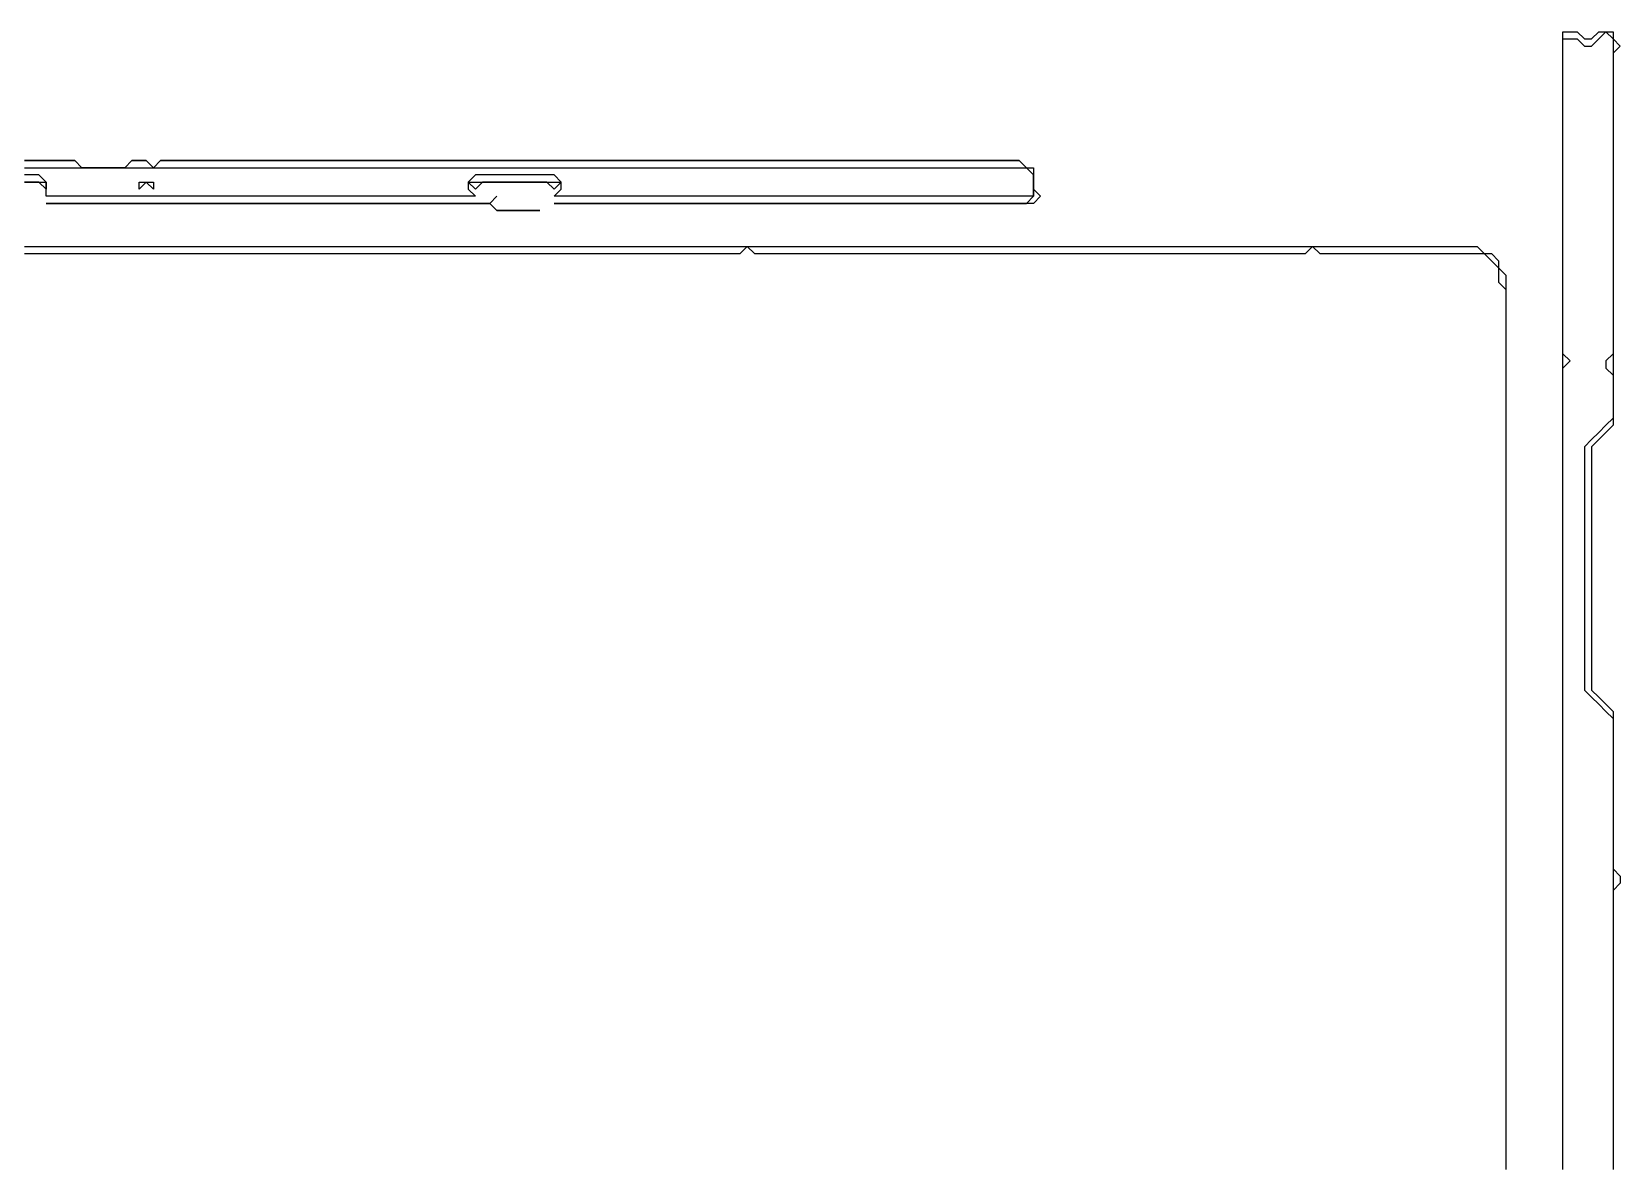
# Model space of a CAD drawing. Header units: metres. Extents: x 110 to 915, y 38 to 623.
# Drawn here: x 693 to 915, y 196 to 354 of the extents above; entities that cross this region are included whole.
import ezdxf

# ---------------------------------------------------------------- set-up
doc = ezdxf.new("R2010")
doc.units = ezdxf.units.M

msp = doc.modelspace()

# ---------------------------------------------------------------- linework, layer by layer
for points in [[(907, 195, 0), (907, 196, 0), (907, 197, 0), (907, 198, 0), (907, 199, 0), (907, 200, 0), (907, 201, 0), (907, 202, 0), (907, 203, 0), (907, 204, 0), (907, 205, 0), (907, 206, 0), (907, 207, 0), (907, 208, 0), (907, 209, 0), (907, 210, 0), (907, 211, 0), (907, 212, 0), (907, 213, 0), (907, 214, 0), (907, 215, 0), (907, 216, 0), (907, 217, 0), (907, 218, 0), (907, 219, 0), (907, 220, 0), (907, 221, 0), (907, 222, 0), (907, 223, 0), (907, 224, 0), (907, 225, 0), (907, 226, 0), (907, 227, 0), (907, 228, 0), (907, 229, 0), (907, 230, 0), (907, 231, 0), (907, 232, 0), (907, 233, 0), (907, 234, 0), (907, 235, 0), (907, 236, 0), (907, 237, 0), (907, 238, 0), (907, 239, 0), (907, 240, 0), (907, 241, 0), (907, 242, 0), (907, 243, 0), (907, 244, 0), (907, 245, 0), (907, 246, 0), (907, 247, 0), (907, 248, 0), (907, 249, 0), (907, 250, 0), (907, 251, 0), (907, 252, 0), (907, 253, 0), (907, 254, 0), (907, 255, 0), (907, 256, 0), (907, 257, 0), (907, 258, 0), (907, 259, 0), (907, 260, 0), (907, 261, 0), (907, 262, 0), (907, 263, 0), (907, 264, 0), (907, 265, 0), (907, 266, 0), (907, 267, 0), (907, 268, 0), (907, 269, 0), (907, 270, 0), (907, 271, 0), (907, 272, 0), (907, 273, 0), (907, 274, 0), (907, 275, 0), (907, 276, 0), (907, 277, 0), (907, 278, 0), (907, 279, 0), (907, 280, 0), (907, 281, 0), (907, 282, 0), (907, 283, 0), (907, 284, 0), (907, 285, 0), (907, 286, 0), (907, 287, 0), (907, 288, 0), (907, 289, 0), (907, 290, 0), (907, 291, 0), (907, 292, 0), (907, 293, 0), (907, 294, 0), (907, 295, 0), (907, 296, 0), (907, 297, 0), (907, 298, 0), (907, 299, 0), (907, 300, 0), (907, 301, 0), (907, 302, 0), (907, 303, 0), (907, 304, 0), (907, 305, 0), (907, 306, 0), (907, 307, 0), (908, 308, 0), (907, 309, 0), (907, 310, 0), (907, 311, 0), (907, 312, 0), (907, 313, 0), (907, 314, 0), (907, 315, 0), (907, 316, 0), (907, 317, 0), (907, 318, 0), (907, 319, 0), (907, 320, 0), (907, 321, 0), (907, 322, 0), (907, 323, 0), (907, 324, 0), (907, 325, 0), (907, 326, 0), (907, 327, 0), (907, 328, 0), (907, 329, 0), (907, 330, 0), (907, 331, 0), (907, 332, 0), (907, 333, 0), (907, 334, 0), (907, 335, 0), (907, 336, 0), (907, 337, 0), (907, 338, 0), (907, 339, 0), (907, 340, 0), (907, 341, 0), (907, 342, 0), (907, 343, 0), (907, 344, 0), (907, 345, 0), (907, 346, 0), (907, 347, 0), (907, 348, 0), (907, 349, 0), (907, 350, 0), (907, 351, 0), (907, 352, 0), (907, 353, 0), (908, 353, 0), (909, 353, 0), (910, 352, 0), (911, 352, 0), (912, 353, 0), (913, 354, 0), (914, 353, 0), (914, 352, 0), (914, 351, 0), (914, 350, 0), (914, 349, 0), (914, 348, 0), (914, 347, 0), (914, 346, 0), (914, 345, 0), (914, 344, 0), (914, 343, 0), (914, 342, 0), (914, 341, 0), (914, 340, 0), (914, 339, 0), (914, 338, 0), (914, 337, 0), (914, 336, 0), (914, 335, 0), (914, 334, 0), (914, 333, 0), (914, 332, 0), (914, 331, 0), (914, 330, 0), (914, 329, 0), (914, 328, 0), (914, 327, 0), (914, 326, 0), (914, 325, 0), (914, 324, 0), (914, 323, 0), (914, 322, 0), (914, 321, 0), (914, 320, 0), (914, 319, 0), (914, 318, 0), (914, 317, 0), (914, 316, 0), (914, 315, 0), (914, 314, 0), (914, 313, 0), (914, 312, 0), (914, 311, 0), (914, 310, 0), (914, 309, 0), (913, 308, 0), (913, 307, 0), (914, 306, 0), (914, 305, 0), (914, 304, 0), (914, 303, 0), (914, 302, 0), (914, 301, 0), (914, 300, 0), (913, 299, 0), (912, 298, 0), (911, 297, 0), (910, 296, 0), (910, 295, 0), (910, 294, 0), (910, 293, 0), (910, 292, 0), (910, 291, 0), (910, 290, 0), (910, 289, 0), (910, 288, 0), (910, 287, 0), (910, 286, 0), (910, 285, 0), (910, 284, 0), (910, 283, 0), (910, 282, 0), (910, 281, 0), (910, 280, 0), (910, 279, 0), (910, 278, 0), (910, 277, 0), (910, 276, 0), (910, 275, 0), (910, 274, 0), (910, 273, 0), (910, 272, 0), (910, 271, 0), (910, 270, 0), (910, 269, 0), (910, 268, 0), (910, 267, 0), (910, 266, 0), (910, 265, 0), (910, 264, 0), (910, 263, 0), (910, 262, 0), (911, 261, 0), (912, 260, 0), (913, 259, 0), (914, 258, 0), (914, 257, 0), (914, 256, 0), (914, 255, 0), (914, 254, 0), (914, 253, 0), (914, 252, 0), (914, 251, 0), (914, 250, 0), (914, 249, 0), (914, 248, 0), (914, 247, 0), (914, 246, 0), (914, 245, 0), (914, 244, 0), (914, 243, 0), (914, 242, 0), (914, 241, 0), (914, 240, 0), (914, 239, 0), (914, 238, 0), (914, 237, 0), (914, 236, 0), (914, 235, 0), (914, 234, 0), (914, 233, 0), (914, 232, 0), (914, 231, 0), (914, 230, 0), (914, 229, 0), (914, 228, 0), (914, 227, 0), (914, 226, 0), (914, 225, 0), (914, 224, 0), (914, 223, 0), (914, 222, 0), (914, 221, 0), (914, 220, 0), (914, 219, 0), (914, 218, 0), (914, 217, 0), (914, 216, 0), (914, 215, 0), (914, 214, 0), (914, 213, 0), (914, 212, 0), (914, 211, 0), (914, 210, 0), (914, 209, 0), (914, 208, 0), (914, 207, 0), (914, 206, 0), (914, 205, 0), (914, 204, 0), (914, 203, 0), (914, 202, 0), (914, 201, 0), (914, 200, 0), (914, 199, 0), (914, 198, 0), (914, 197, 0), (914, 196, 0), (914, 195, 0)], [(692, 335, 0), (693, 335, 0), (694, 335, 0), (695, 335, 0), (696, 335, 0), (697, 335, 0), (698, 335, 0), (699, 335, 0), (700, 335, 0), (701, 335, 0), (702, 335, 0), (703, 335, 0), (704, 335, 0), (705, 335, 0), (706, 335, 0), (707, 335, 0), (708, 335, 0), (709, 335, 0), (710, 335, 0), (711, 335, 0), (712, 335, 0), (713, 335, 0), (714, 335, 0), (715, 335, 0), (716, 335, 0), (717, 335, 0), (718, 335, 0), (719, 335, 0), (720, 335, 0), (721, 335, 0), (722, 335, 0), (723, 335, 0), (724, 335, 0), (725, 335, 0), (726, 335, 0), (727, 335, 0), (728, 335, 0), (729, 335, 0), (730, 335, 0), (731, 335, 0), (732, 335, 0), (733, 335, 0), (734, 335, 0), (735, 335, 0), (736, 335, 0), (737, 335, 0), (738, 335, 0), (739, 335, 0), (740, 335, 0), (741, 335, 0), (742, 335, 0), (743, 335, 0), (744, 335, 0), (745, 335, 0), (746, 335, 0), (747, 335, 0), (748, 335, 0), (749, 335, 0), (750, 335, 0), (751, 335, 0), (752, 335, 0), (753, 335, 0), (754, 335, 0), (755, 335, 0), (756, 335, 0), (757, 335, 0), (758, 335, 0), (759, 335, 0), (760, 335, 0), (761, 335, 0), (762, 335, 0), (763, 335, 0), (764, 335, 0), (765, 335, 0), (766, 335, 0), (767, 335, 0), (768, 335, 0), (769, 335, 0), (770, 335, 0), (771, 335, 0), (772, 335, 0), (773, 335, 0), (774, 335, 0), (775, 335, 0), (776, 335, 0), (777, 335, 0), (778, 335, 0), (779, 335, 0), (780, 335, 0), (781, 335, 0), (782, 335, 0), (783, 335, 0), (784, 335, 0), (785, 335, 0), (786, 335, 0), (787, 335, 0), (788, 335, 0), (789, 335, 0), (790, 335, 0), (791, 335, 0), (792, 335, 0), (793, 335, 0), (794, 335, 0), (795, 335, 0), (796, 335, 0), (797, 335, 0), (798, 335, 0), (799, 335, 0), (800, 335, 0), (801, 335, 0), (802, 335, 0), (803, 335, 0), (804, 335, 0), (805, 335, 0), (806, 335, 0), (807, 335, 0), (808, 335, 0), (809, 335, 0), (810, 335, 0), (811, 335, 0), (812, 335, 0), (813, 335, 0), (814, 335, 0), (815, 335, 0), (816, 335, 0), (817, 335, 0), (818, 335, 0), (819, 335, 0), (820, 335, 0), (821, 335, 0), (822, 335, 0), (823, 335, 0), (824, 335, 0), (825, 335, 0), (826, 335, 0), (827, 335, 0), (828, 335, 0), (829, 335, 0), (830, 335, 0), (831, 335, 0), (832, 335, 0), (833, 334, 0), (833, 333, 0), (833, 332, 0), (833, 331, 0), (832, 331, 0), (831, 331, 0), (830, 331, 0), (829, 331, 0), (828, 331, 0), (827, 331, 0), (826, 331, 0), (825, 331, 0), (824, 331, 0), (823, 331, 0), (822, 331, 0), (821, 331, 0), (820, 331, 0), (819, 331, 0), (818, 331, 0), (817, 331, 0), (816, 331, 0), (815, 331, 0), (814, 331, 0), (813, 331, 0), (812, 331, 0), (811, 331, 0), (810, 331, 0), (809, 331, 0), (808, 331, 0), (807, 331, 0), (806, 331, 0), (805, 331, 0), (804, 331, 0), (803, 331, 0), (802, 331, 0), (801, 331, 0), (800, 331, 0), (799, 331, 0), (798, 331, 0), (797, 331, 0), (796, 331, 0), (795, 331, 0), (794, 331, 0), (793, 331, 0), (792, 331, 0), (791, 331, 0), (790, 331, 0), (789, 331, 0), (788, 331, 0), (787, 331, 0), (786, 331, 0), (785, 331, 0), (784, 331, 0), (783, 331, 0), (782, 331, 0), (781, 331, 0), (780, 331, 0), (779, 331, 0), (778, 331, 0), (777, 331, 0), (776, 331, 0), (775, 331, 0), (774, 331, 0), (773, 331, 0), (772, 331, 0), (771, 331, 0), (770, 331, 0), (769, 331, 0), (768, 331, 0), (767, 331, 0), (766, 331, 0), (767, 332, 0), (767, 333, 0), (766, 334, 0), (765, 334, 0), (764, 334, 0), (763, 334, 0), (762, 334, 0), (761, 334, 0), (760, 334, 0), (759, 334, 0), (758, 334, 0), (757, 334, 0), (756, 334, 0), (755, 334, 0), (754, 333, 0), (754, 332, 0), (755, 331, 0), (754, 331, 0), (753, 331, 0), (752, 331, 0), (751, 331, 0), (750, 331, 0), (749, 331, 0), (748, 331, 0), (747, 331, 0), (746, 331, 0), (745, 331, 0), (744, 331, 0), (743, 331, 0), (742, 331, 0), (741, 331, 0), (740, 331, 0), (739, 331, 0), (738, 331, 0), (737, 331, 0), (736, 331, 0), (735, 331, 0), (734, 331, 0), (733, 331, 0), (732, 331, 0), (731, 331, 0), (730, 331, 0), (729, 331, 0), (728, 331, 0), (727, 331, 0), (726, 331, 0), (725, 331, 0), (724, 331, 0), (723, 331, 0), (722, 331, 0), (721, 331, 0), (720, 331, 0), (719, 331, 0), (718, 331, 0), (717, 331, 0), (716, 331, 0), (715, 331, 0), (714, 331, 0), (713, 331, 0), (712, 331, 0), (711, 331, 0), (710, 331, 0), (709, 331, 0), (708, 331, 0), (707, 331, 0), (706, 331, 0), (705, 331, 0), (704, 331, 0), (703, 331, 0), (702, 331, 0), (701, 331, 0), (700, 331, 0), (699, 331, 0), (698, 331, 0), (697, 331, 0), (696, 331, 0), (695, 331, 0), (695, 332, 0), (695, 333, 0), (694, 334, 0), (693, 334, 0), (692, 334, 0)], [(692, 323, 0), (693, 323, 0), (694, 323, 0), (695, 323, 0), (696, 323, 0), (697, 323, 0), (698, 323, 0), (699, 323, 0), (700, 323, 0), (701, 323, 0), (702, 323, 0), (703, 323, 0), (704, 323, 0), (705, 323, 0), (706, 323, 0), (707, 323, 0), (708, 323, 0), (709, 323, 0), (710, 323, 0), (711, 323, 0), (712, 323, 0), (713, 323, 0), (714, 323, 0), (715, 323, 0), (716, 323, 0), (717, 323, 0), (718, 323, 0), (719, 323, 0), (720, 323, 0), (721, 323, 0), (722, 323, 0), (723, 323, 0), (724, 323, 0), (725, 323, 0), (726, 323, 0), (727, 323, 0), (728, 323, 0), (729, 323, 0), (730, 323, 0), (731, 323, 0), (732, 323, 0), (733, 323, 0), (734, 323, 0), (735, 323, 0), (736, 323, 0), (737, 323, 0), (738, 323, 0), (739, 323, 0), (740, 323, 0), (741, 323, 0), (742, 323, 0), (743, 323, 0), (744, 323, 0), (745, 323, 0), (746, 323, 0), (747, 323, 0), (748, 323, 0), (749, 323, 0), (750, 323, 0), (751, 323, 0), (752, 323, 0), (753, 323, 0), (754, 323, 0), (755, 323, 0), (756, 323, 0), (757, 323, 0), (758, 323, 0), (759, 323, 0), (760, 323, 0), (761, 323, 0), (762, 323, 0), (763, 323, 0), (764, 323, 0), (765, 323, 0), (766, 323, 0), (767, 323, 0), (768, 323, 0), (769, 323, 0), (770, 323, 0), (771, 323, 0), (772, 323, 0), (773, 323, 0), (774, 323, 0), (775, 323, 0), (776, 323, 0), (777, 323, 0), (778, 323, 0), (779, 323, 0), (780, 323, 0), (781, 323, 0), (782, 323, 0), (783, 323, 0), (784, 323, 0), (785, 323, 0), (786, 323, 0), (787, 323, 0), (788, 323, 0), (789, 323, 0), (790, 323, 0), (791, 323, 0), (792, 323, 0), (793, 324, 0), (794, 323, 0), (795, 323, 0), (796, 323, 0), (797, 323, 0), (798, 323, 0), (799, 323, 0), (800, 323, 0), (801, 323, 0), (802, 323, 0), (803, 323, 0), (804, 323, 0), (805, 323, 0), (806, 323, 0), (807, 323, 0), (808, 323, 0), (809, 323, 0), (810, 323, 0), (811, 323, 0), (812, 323, 0), (813, 323, 0), (814, 323, 0), (815, 323, 0), (816, 323, 0), (817, 323, 0), (818, 323, 0), (819, 323, 0), (820, 323, 0), (821, 323, 0), (822, 323, 0), (823, 323, 0), (824, 323, 0), (825, 323, 0), (826, 323, 0), (827, 323, 0), (828, 323, 0), (829, 323, 0), (830, 323, 0), (831, 323, 0), (832, 323, 0), (833, 323, 0), (834, 323, 0), (835, 323, 0), (836, 323, 0), (837, 323, 0), (838, 323, 0), (839, 323, 0), (840, 323, 0), (841, 323, 0), (842, 323, 0), (843, 323, 0), (844, 323, 0), (845, 323, 0), (846, 323, 0), (847, 323, 0), (848, 323, 0), (849, 323, 0), (850, 323, 0), (851, 323, 0), (852, 323, 0), (853, 323, 0), (854, 323, 0), (855, 323, 0), (856, 323, 0), (857, 323, 0), (858, 323, 0), (859, 323, 0), (860, 323, 0), (861, 323, 0), (862, 323, 0), (863, 323, 0), (864, 323, 0), (865, 323, 0), (866, 323, 0), (867, 323, 0), (868, 323, 0), (869, 323, 0), (870, 323, 0), (871, 323, 0), (872, 324, 0), (873, 323, 0), (874, 323, 0), (875, 323, 0), (876, 323, 0), (877, 323, 0), (878, 323, 0), (879, 323, 0), (880, 323, 0), (881, 323, 0), (882, 323, 0), (883, 323, 0), (884, 323, 0), (885, 323, 0), (886, 323, 0), (887, 323, 0), (888, 323, 0), (889, 323, 0), (890, 323, 0), (891, 323, 0), (892, 323, 0), (893, 323, 0), (894, 323, 0), (895, 323, 0), (896, 323, 0), (897, 322, 0), (898, 321, 0), (898, 320, 0), (898, 319, 0), (899, 318, 0), (899, 317, 0), (899, 316, 0), (899, 315, 0), (899, 314, 0), (899, 313, 0), (899, 312, 0), (899, 311, 0), (899, 310, 0), (899, 309, 0), (899, 308, 0), (899, 307, 0), (899, 306, 0), (899, 305, 0), (899, 304, 0), (899, 303, 0), (899, 302, 0), (899, 301, 0), (899, 300, 0), (899, 299, 0), (899, 298, 0), (899, 297, 0), (899, 296, 0), (899, 295, 0), (899, 294, 0), (899, 293, 0), (899, 292, 0), (899, 291, 0), (899, 290, 0), (899, 289, 0), (899, 288, 0), (899, 287, 0), (899, 286, 0), (899, 285, 0), (899, 284, 0), (899, 283, 0), (899, 282, 0), (899, 281, 0), (899, 280, 0), (899, 279, 0), (899, 278, 0), (899, 277, 0), (899, 276, 0), (899, 275, 0), (899, 274, 0), (899, 273, 0), (899, 272, 0), (899, 271, 0), (899, 270, 0), (899, 269, 0), (899, 268, 0), (899, 267, 0), (899, 266, 0), (899, 265, 0), (899, 264, 0), (899, 263, 0), (899, 262, 0), (899, 261, 0), (899, 260, 0), (899, 259, 0), (899, 258, 0), (899, 257, 0), (899, 256, 0), (899, 255, 0), (899, 254, 0), (899, 253, 0), (899, 252, 0), (899, 251, 0), (899, 250, 0), (899, 249, 0), (899, 248, 0), (899, 247, 0), (899, 246, 0), (899, 245, 0), (899, 244, 0), (899, 243, 0), (899, 242, 0), (899, 241, 0), (899, 240, 0), (899, 239, 0), (899, 238, 0), (899, 237, 0), (899, 236, 0), (899, 235, 0), (899, 234, 0), (899, 233, 0), (899, 232, 0), (899, 231, 0), (899, 230, 0), (899, 229, 0), (899, 228, 0), (899, 227, 0), (899, 226, 0), (899, 225, 0), (899, 224, 0), (899, 223, 0), (899, 222, 0), (899, 221, 0), (899, 220, 0), (899, 219, 0), (899, 218, 0), (899, 217, 0), (899, 216, 0), (899, 215, 0), (899, 214, 0), (899, 213, 0), (899, 212, 0), (899, 211, 0), (899, 210, 0), (899, 209, 0), (899, 208, 0), (899, 207, 0), (899, 206, 0), (899, 205, 0), (899, 204, 0), (899, 203, 0), (899, 202, 0), (899, 201, 0), (899, 200, 0), (899, 199, 0), (899, 198, 0), (899, 197, 0), (899, 196, 0), (899, 195, 0)]]:
    msp.add_polyline3d(points)
at = {"layer": '1'}
for points in [[(907, 195, 0), (907, 196, 0), (907, 197, 0), (907, 198, 0), (907, 199, 0), (907, 200, 0), (907, 201, 0), (907, 202, 0), (907, 203, 0), (907, 204, 0), (907, 205, 0), (907, 206, 0), (907, 207, 0), (907, 208, 0), (907, 209, 0), (907, 210, 0), (907, 211, 0), (907, 212, 0), (907, 213, 0), (907, 214, 0), (907, 215, 0), (907, 216, 0), (907, 217, 0), (907, 218, 0), (907, 219, 0), (907, 220, 0), (907, 221, 0), (907, 222, 0), (907, 223, 0), (907, 224, 0), (907, 225, 0), (907, 226, 0), (907, 227, 0), (907, 228, 0), (907, 229, 0), (907, 230, 0), (907, 231, 0), (907, 232, 0), (907, 233, 0), (907, 234, 0), (907, 235, 0), (907, 236, 0), (907, 237, 0), (907, 238, 0), (907, 239, 0), (907, 240, 0), (907, 241, 0), (907, 242, 0), (907, 243, 0), (907, 244, 0), (907, 245, 0), (907, 246, 0), (907, 247, 0), (907, 248, 0), (907, 249, 0), (907, 250, 0), (907, 251, 0), (907, 252, 0), (907, 253, 0), (907, 254, 0), (907, 255, 0), (907, 256, 0), (907, 257, 0), (907, 258, 0), (907, 259, 0), (907, 260, 0), (907, 261, 0), (907, 262, 0), (907, 263, 0), (907, 264, 0), (907, 265, 0), (907, 266, 0), (907, 267, 0), (907, 268, 0), (907, 269, 0), (907, 270, 0), (907, 271, 0), (907, 272, 0), (907, 273, 0), (907, 274, 0), (907, 275, 0), (907, 276, 0), (907, 277, 0), (907, 278, 0), (907, 279, 0), (907, 280, 0), (907, 281, 0), (907, 282, 0), (907, 283, 0), (907, 284, 0), (907, 285, 0), (907, 286, 0), (907, 287, 0), (907, 288, 0), (907, 289, 0), (907, 290, 0), (907, 291, 0), (907, 292, 0), (907, 293, 0), (907, 294, 0), (907, 295, 0), (907, 296, 0), (907, 297, 0), (907, 298, 0), (907, 299, 0), (907, 300, 0), (907, 301, 0), (907, 302, 0), (907, 303, 0), (907, 304, 0), (907, 305, 0), (907, 306, 0), (907, 307, 0), (907, 308, 0), (907, 309, 0), (907, 310, 0), (907, 311, 0), (907, 312, 0), (907, 313, 0), (907, 314, 0), (907, 315, 0), (907, 316, 0), (907, 317, 0), (907, 318, 0), (907, 319, 0), (907, 320, 0), (907, 321, 0), (907, 322, 0), (907, 323, 0), (907, 324, 0), (907, 325, 0), (907, 326, 0), (907, 327, 0), (907, 328, 0), (907, 329, 0), (907, 330, 0), (907, 331, 0), (907, 332, 0), (907, 333, 0), (907, 334, 0), (907, 335, 0), (907, 336, 0), (907, 337, 0), (907, 338, 0), (907, 339, 0), (907, 340, 0), (907, 341, 0), (907, 342, 0), (907, 343, 0), (907, 344, 0), (907, 345, 0), (907, 346, 0), (907, 347, 0), (907, 348, 0), (907, 349, 0), (907, 350, 0), (907, 351, 0), (907, 352, 0), (907, 353, 0), (907, 354, 0), (908, 354, 0), (909, 354, 0), (910, 353, 0), (911, 353, 0), (912, 354, 0), (913, 354, 0), (914, 354, 0), (914, 353, 0), (915, 352, 0), (914, 351, 0), (914, 350, 0), (914, 349, 0), (914, 348, 0), (914, 347, 0), (914, 346, 0), (914, 345, 0), (914, 344, 0), (914, 343, 0), (914, 342, 0), (914, 341, 0), (914, 340, 0), (914, 339, 0), (914, 338, 0), (914, 337, 0), (914, 336, 0), (914, 335, 0), (914, 334, 0), (914, 333, 0), (914, 332, 0), (914, 331, 0), (914, 330, 0), (914, 329, 0), (914, 328, 0), (914, 327, 0), (914, 326, 0), (914, 325, 0), (914, 324, 0), (914, 323, 0), (914, 322, 0), (914, 321, 0), (914, 320, 0), (914, 319, 0), (914, 318, 0), (914, 317, 0), (914, 316, 0), (914, 315, 0), (914, 314, 0), (914, 313, 0), (914, 312, 0), (914, 311, 0), (914, 310, 0), (914, 309, 0), (914, 308, 0), (914, 307, 0), (914, 306, 0), (914, 305, 0), (914, 304, 0), (914, 303, 0), (914, 302, 0), (914, 301, 0), (914, 300, 0), (914, 299, 0), (913, 298, 0), (912, 297, 0), (911, 296, 0), (911, 295, 0), (911, 294, 0), (911, 293, 0), (911, 292, 0), (911, 291, 0), (911, 290, 0), (911, 289, 0), (911, 288, 0), (911, 287, 0), (911, 286, 0), (911, 285, 0), (911, 284, 0), (911, 283, 0), (911, 282, 0), (911, 281, 0), (911, 280, 0), (911, 279, 0), (911, 278, 0), (911, 277, 0), (911, 276, 0), (911, 275, 0), (911, 274, 0), (911, 273, 0), (911, 272, 0), (911, 271, 0), (911, 270, 0), (911, 269, 0), (911, 268, 0), (911, 267, 0), (911, 266, 0), (911, 265, 0), (911, 264, 0), (911, 263, 0), (911, 262, 0), (912, 261, 0), (913, 260, 0), (914, 259, 0), (914, 258, 0), (914, 257, 0), (914, 256, 0), (914, 255, 0), (914, 254, 0), (914, 253, 0), (914, 252, 0), (914, 251, 0), (914, 250, 0), (914, 249, 0), (914, 248, 0), (914, 247, 0), (914, 246, 0), (914, 245, 0), (914, 244, 0), (914, 243, 0), (914, 242, 0), (914, 241, 0), (914, 240, 0), (914, 239, 0), (914, 238, 0), (914, 237, 0), (915, 236, 0), (915, 235, 0), (914, 234, 0), (914, 233, 0), (914, 232, 0), (914, 231, 0), (914, 230, 0), (914, 229, 0), (914, 228, 0), (914, 227, 0), (914, 226, 0), (914, 225, 0), (914, 224, 0), (914, 223, 0), (914, 222, 0), (914, 221, 0), (914, 220, 0), (914, 219, 0), (914, 218, 0), (914, 217, 0), (914, 216, 0), (914, 215, 0), (914, 214, 0), (914, 213, 0), (914, 212, 0), (914, 211, 0), (914, 210, 0), (914, 209, 0), (914, 208, 0), (914, 207, 0), (914, 206, 0), (914, 205, 0), (914, 204, 0), (914, 203, 0), (914, 202, 0), (914, 201, 0), (914, 200, 0), (914, 199, 0), (914, 198, 0), (914, 197, 0), (914, 196, 0), (914, 195, 0)], [(692, 336, 0), (693, 336, 0), (694, 336, 0), (695, 336, 0), (696, 336, 0), (697, 336, 0), (698, 336, 0), (699, 336, 0), (700, 335, 0), (701, 335, 0), (702, 335, 0), (703, 335, 0), (704, 335, 0), (705, 335, 0), (706, 335, 0), (707, 336, 0), (708, 336, 0), (709, 336, 0), (710, 335, 0), (711, 336, 0), (712, 336, 0), (713, 336, 0), (714, 336, 0), (715, 336, 0), (716, 336, 0), (717, 336, 0), (718, 336, 0), (719, 336, 0), (720, 336, 0), (721, 336, 0), (722, 336, 0), (723, 336, 0), (724, 336, 0), (725, 336, 0), (726, 336, 0), (727, 336, 0), (728, 336, 0), (729, 336, 0), (730, 336, 0), (731, 336, 0), (732, 336, 0), (733, 336, 0), (734, 336, 0), (735, 336, 0), (736, 336, 0), (737, 336, 0), (738, 336, 0), (739, 336, 0), (740, 336, 0), (741, 336, 0), (742, 336, 0), (743, 336, 0), (744, 336, 0), (745, 336, 0), (746, 336, 0), (747, 336, 0), (748, 336, 0), (749, 336, 0), (750, 336, 0), (751, 336, 0), (752, 336, 0), (753, 336, 0), (754, 336, 0), (755, 336, 0), (756, 336, 0), (757, 336, 0), (758, 336, 0), (759, 336, 0), (760, 336, 0), (761, 336, 0), (762, 336, 0), (763, 336, 0), (764, 336, 0), (765, 336, 0), (766, 336, 0), (767, 336, 0), (768, 336, 0), (769, 336, 0), (770, 336, 0), (771, 336, 0), (772, 336, 0), (773, 336, 0), (774, 336, 0), (775, 336, 0), (776, 336, 0), (777, 336, 0), (778, 336, 0), (779, 336, 0), (780, 336, 0), (781, 336, 0), (782, 336, 0), (783, 336, 0), (784, 336, 0), (785, 336, 0), (786, 336, 0), (787, 336, 0), (788, 336, 0), (789, 336, 0), (790, 336, 0), (791, 336, 0), (792, 336, 0), (793, 336, 0), (794, 336, 0), (795, 336, 0), (796, 336, 0), (797, 336, 0), (798, 336, 0), (799, 336, 0), (800, 336, 0), (801, 336, 0), (802, 336, 0), (803, 336, 0), (804, 336, 0), (805, 336, 0), (806, 336, 0), (807, 336, 0), (808, 336, 0), (809, 336, 0), (810, 336, 0), (811, 336, 0), (812, 336, 0), (813, 336, 0), (814, 336, 0), (815, 336, 0), (816, 336, 0), (817, 336, 0), (818, 336, 0), (819, 336, 0), (820, 336, 0), (821, 336, 0), (822, 336, 0), (823, 336, 0), (824, 336, 0), (825, 336, 0), (826, 336, 0), (827, 336, 0), (828, 336, 0), (829, 336, 0), (830, 336, 0), (831, 336, 0), (832, 335, 0), (833, 335, 0), (833, 334, 0), (833, 333, 0), (833, 332, 0), (834, 331, 0), (833, 330, 0), (832, 330, 0), (831, 330, 0), (830, 330, 0), (829, 330, 0), (828, 330, 0), (827, 330, 0), (826, 330, 0), (825, 330, 0), (824, 330, 0), (823, 330, 0), (822, 330, 0), (821, 330, 0), (820, 330, 0), (819, 330, 0), (818, 330, 0), (817, 330, 0), (816, 330, 0), (815, 330, 0), (814, 330, 0), (813, 330, 0), (812, 330, 0), (811, 330, 0), (810, 330, 0), (809, 330, 0), (808, 330, 0), (807, 330, 0), (806, 330, 0), (805, 330, 0), (804, 330, 0), (803, 330, 0), (802, 330, 0), (801, 330, 0), (800, 330, 0), (799, 330, 0), (798, 330, 0), (797, 330, 0), (796, 330, 0), (795, 330, 0), (794, 330, 0), (793, 330, 0), (792, 330, 0), (791, 330, 0), (790, 330, 0), (789, 330, 0), (788, 330, 0), (787, 330, 0), (786, 330, 0), (785, 330, 0), (784, 330, 0), (783, 330, 0), (782, 330, 0), (781, 330, 0), (780, 330, 0), (779, 330, 0), (778, 330, 0), (777, 330, 0), (776, 330, 0), (775, 330, 0), (774, 330, 0), (773, 330, 0), (772, 330, 0), (771, 330, 0), (770, 330, 0), (769, 330, 0), (768, 330, 0), (767, 330, 0), (766, 330, 0), (767, 330, 0), (768, 330, 0), (769, 330, 0), (770, 330, 0), (771, 330, 0), (772, 330, 0), (773, 330, 0), (774, 330, 0), (775, 330, 0), (776, 330, 0), (777, 330, 0), (778, 330, 0), (779, 330, 0), (780, 330, 0), (781, 330, 0), (782, 330, 0), (783, 330, 0), (784, 330, 0), (785, 330, 0), (786, 330, 0), (787, 330, 0), (788, 330, 0), (789, 330, 0), (790, 330, 0), (791, 330, 0), (792, 330, 0), (793, 330, 0), (794, 330, 0), (795, 330, 0), (796, 330, 0), (797, 330, 0), (798, 330, 0), (799, 330, 0), (800, 330, 0), (801, 330, 0), (802, 330, 0), (803, 330, 0), (804, 330, 0), (805, 330, 0), (806, 330, 0), (807, 330, 0), (808, 330, 0), (809, 330, 0), (810, 330, 0), (811, 330, 0), (812, 330, 0), (813, 330, 0), (814, 330, 0), (815, 330, 0), (816, 330, 0), (817, 330, 0), (818, 330, 0), (819, 330, 0), (820, 330, 0), (821, 330, 0), (822, 330, 0), (823, 330, 0), (824, 330, 0), (825, 330, 0), (826, 330, 0), (827, 330, 0), (828, 330, 0), (829, 330, 0), (830, 330, 0), (831, 330, 0), (832, 330, 0), (833, 331, 0), (833, 332, 0), (833, 333, 0), (833, 334, 0), (832, 335, 0), (831, 336, 0), (830, 336, 0), (829, 336, 0), (828, 336, 0), (827, 336, 0), (826, 336, 0), (825, 336, 0), (824, 336, 0), (823, 336, 0), (822, 336, 0), (821, 336, 0), (820, 336, 0), (819, 336, 0), (818, 336, 0), (817, 336, 0), (816, 336, 0), (815, 336, 0), (814, 336, 0), (813, 336, 0), (812, 336, 0), (811, 336, 0), (810, 336, 0), (809, 336, 0), (808, 336, 0), (807, 336, 0), (806, 336, 0), (805, 336, 0), (804, 336, 0), (803, 336, 0), (802, 336, 0), (801, 336, 0), (800, 336, 0), (799, 336, 0), (798, 336, 0), (797, 336, 0), (796, 336, 0), (795, 336, 0), (794, 336, 0), (793, 336, 0), (792, 336, 0), (791, 336, 0), (790, 336, 0), (789, 336, 0), (788, 336, 0), (787, 336, 0), (786, 336, 0), (785, 336, 0), (784, 336, 0), (783, 336, 0), (782, 336, 0), (781, 336, 0), (780, 336, 0), (779, 336, 0), (778, 336, 0), (777, 336, 0), (776, 336, 0), (775, 336, 0), (774, 336, 0), (773, 336, 0), (772, 336, 0), (771, 336, 0), (770, 336, 0), (769, 336, 0), (768, 336, 0), (767, 336, 0), (766, 336, 0), (765, 336, 0), (764, 336, 0), (763, 336, 0), (762, 336, 0), (761, 336, 0), (760, 336, 0), (759, 336, 0), (758, 336, 0), (757, 336, 0), (756, 336, 0), (755, 336, 0), (754, 336, 0), (753, 336, 0), (752, 336, 0), (751, 336, 0), (750, 336, 0), (749, 336, 0), (748, 336, 0), (747, 336, 0), (746, 336, 0), (745, 336, 0), (744, 336, 0), (743, 336, 0), (742, 336, 0), (741, 336, 0), (740, 336, 0), (739, 336, 0), (738, 336, 0), (737, 336, 0), (736, 336, 0), (735, 336, 0), (734, 336, 0), (733, 336, 0), (732, 336, 0), (731, 336, 0), (730, 336, 0), (729, 336, 0), (728, 336, 0), (727, 336, 0), (726, 336, 0), (725, 336, 0), (724, 336, 0), (723, 336, 0), (722, 336, 0), (721, 336, 0), (720, 336, 0), (719, 336, 0), (718, 336, 0), (717, 336, 0), (716, 336, 0), (715, 336, 0), (714, 336, 0), (713, 336, 0), (712, 336, 0), (711, 336, 0), (710, 335, 0), (709, 336, 0), (708, 336, 0), (707, 336, 0), (706, 335, 0), (705, 335, 0), (704, 335, 0), (703, 335, 0), (702, 335, 0), (701, 335, 0), (700, 335, 0), (699, 336, 0), (698, 336, 0), (697, 336, 0), (696, 336, 0), (695, 336, 0), (694, 336, 0), (693, 336, 0), (692, 336, 0)], [(692, 333, 0), (693, 333, 0), (694, 333, 0), (695, 333, 0), (695, 332, 0), (694, 333, 0), (693, 333, 0), (692, 333, 0)], [(692, 324, 0), (693, 324, 0), (694, 324, 0), (695, 324, 0), (696, 324, 0), (697, 324, 0), (698, 324, 0), (699, 324, 0), (700, 324, 0), (701, 324, 0), (702, 324, 0), (703, 324, 0), (704, 324, 0), (705, 324, 0), (706, 324, 0), (707, 324, 0), (708, 324, 0), (709, 324, 0), (710, 324, 0), (711, 324, 0), (712, 324, 0), (713, 324, 0), (714, 324, 0), (715, 324, 0), (716, 324, 0), (717, 324, 0), (718, 324, 0), (719, 324, 0), (720, 324, 0), (721, 324, 0), (722, 324, 0), (723, 324, 0), (724, 324, 0), (725, 324, 0), (726, 324, 0), (727, 324, 0), (728, 324, 0), (729, 324, 0), (730, 324, 0), (731, 324, 0), (732, 324, 0), (733, 324, 0), (734, 324, 0), (735, 324, 0), (736, 324, 0), (737, 324, 0), (738, 324, 0), (739, 324, 0), (740, 324, 0), (741, 324, 0), (742, 324, 0), (743, 324, 0), (744, 324, 0), (745, 324, 0), (746, 324, 0), (747, 324, 0), (748, 324, 0), (749, 324, 0), (750, 324, 0), (751, 324, 0), (752, 324, 0), (753, 324, 0), (754, 324, 0), (755, 324, 0), (756, 324, 0), (757, 324, 0), (758, 324, 0), (759, 324, 0), (760, 324, 0), (761, 324, 0), (762, 324, 0), (763, 324, 0), (764, 324, 0), (765, 324, 0), (766, 324, 0), (767, 324, 0), (768, 324, 0), (769, 324, 0), (770, 324, 0), (771, 324, 0), (772, 324, 0), (773, 324, 0), (774, 324, 0), (775, 324, 0), (776, 324, 0), (777, 324, 0), (778, 324, 0), (779, 324, 0), (780, 324, 0), (781, 324, 0), (782, 324, 0), (783, 324, 0), (784, 324, 0), (785, 324, 0), (786, 324, 0), (787, 324, 0), (788, 324, 0), (789, 324, 0), (790, 324, 0), (791, 324, 0), (792, 324, 0), (793, 324, 0), (794, 324, 0), (795, 324, 0), (796, 324, 0), (797, 324, 0), (798, 324, 0), (799, 324, 0), (800, 324, 0), (801, 324, 0), (802, 324, 0), (803, 324, 0), (804, 324, 0), (805, 324, 0), (806, 324, 0), (807, 324, 0), (808, 324, 0), (809, 324, 0), (810, 324, 0), (811, 324, 0), (812, 324, 0), (813, 324, 0), (814, 324, 0), (815, 324, 0), (816, 324, 0), (817, 324, 0), (818, 324, 0), (819, 324, 0), (820, 324, 0), (821, 324, 0), (822, 324, 0), (823, 324, 0), (824, 324, 0), (825, 324, 0), (826, 324, 0), (827, 324, 0), (828, 324, 0), (829, 324, 0), (830, 324, 0), (831, 324, 0), (832, 324, 0), (833, 324, 0), (834, 324, 0), (835, 324, 0), (836, 324, 0), (837, 324, 0), (838, 324, 0), (839, 324, 0), (840, 324, 0), (841, 324, 0), (842, 324, 0), (843, 324, 0), (844, 324, 0), (845, 324, 0), (846, 324, 0), (847, 324, 0), (848, 324, 0), (849, 324, 0), (850, 324, 0), (851, 324, 0), (852, 324, 0), (853, 324, 0), (854, 324, 0), (855, 324, 0), (856, 324, 0), (857, 324, 0), (858, 324, 0), (859, 324, 0), (860, 324, 0), (861, 324, 0), (862, 324, 0), (863, 324, 0), (864, 324, 0), (865, 324, 0), (866, 324, 0), (867, 324, 0), (868, 324, 0), (869, 324, 0), (870, 324, 0), (871, 324, 0), (872, 324, 0), (873, 324, 0), (874, 324, 0), (875, 324, 0), (876, 324, 0), (877, 324, 0), (878, 324, 0), (879, 324, 0), (880, 324, 0), (881, 324, 0), (882, 324, 0), (883, 324, 0), (884, 324, 0), (885, 324, 0), (886, 324, 0), (887, 324, 0), (888, 324, 0), (889, 324, 0), (890, 324, 0), (891, 324, 0), (892, 324, 0), (893, 324, 0), (894, 324, 0), (895, 324, 0), (896, 323, 0), (897, 323, 0), (898, 322, 0), (898, 321, 0), (899, 320, 0), (899, 319, 0), (899, 318, 0), (899, 317, 0), (899, 316, 0), (899, 315, 0), (899, 314, 0), (899, 313, 0), (899, 312, 0), (899, 311, 0), (899, 310, 0), (899, 309, 0), (899, 308, 0), (899, 307, 0), (899, 306, 0), (899, 305, 0), (899, 304, 0), (899, 303, 0), (899, 302, 0), (899, 301, 0), (899, 300, 0), (899, 299, 0), (899, 298, 0), (899, 297, 0), (899, 296, 0), (899, 295, 0), (899, 294, 0), (899, 293, 0), (899, 292, 0), (899, 291, 0), (899, 290, 0), (899, 289, 0), (899, 288, 0), (899, 287, 0), (899, 286, 0), (899, 285, 0), (899, 284, 0), (899, 283, 0), (899, 282, 0), (899, 281, 0), (899, 280, 0), (899, 279, 0), (899, 278, 0), (899, 277, 0), (899, 276, 0), (899, 275, 0), (899, 274, 0), (899, 273, 0), (899, 272, 0), (899, 271, 0), (899, 270, 0), (899, 269, 0), (899, 268, 0), (899, 267, 0), (899, 266, 0), (899, 265, 0), (899, 264, 0), (899, 263, 0), (899, 262, 0), (899, 261, 0), (899, 260, 0), (899, 259, 0), (899, 258, 0), (899, 257, 0), (899, 256, 0), (899, 255, 0), (899, 254, 0), (899, 253, 0), (899, 252, 0), (899, 251, 0), (899, 250, 0), (899, 249, 0), (899, 248, 0), (899, 247, 0), (899, 246, 0), (899, 245, 0), (899, 244, 0), (899, 243, 0), (899, 242, 0), (899, 241, 0), (899, 240, 0), (899, 239, 0), (899, 238, 0), (899, 237, 0), (899, 236, 0), (899, 235, 0), (899, 234, 0), (899, 233, 0), (899, 232, 0), (899, 231, 0), (899, 230, 0), (899, 229, 0), (899, 228, 0), (899, 227, 0), (899, 226, 0), (899, 225, 0), (899, 224, 0), (899, 223, 0), (899, 222, 0), (899, 221, 0), (899, 220, 0), (899, 219, 0), (899, 218, 0), (899, 217, 0), (899, 216, 0), (899, 215, 0), (899, 214, 0), (899, 213, 0), (899, 212, 0), (899, 211, 0), (899, 210, 0), (899, 209, 0), (899, 208, 0), (899, 207, 0), (899, 206, 0), (899, 205, 0), (899, 204, 0), (899, 203, 0), (899, 202, 0), (899, 201, 0), (899, 200, 0), (899, 199, 0), (899, 198, 0), (899, 197, 0), (899, 196, 0), (899, 195, 0)]]:
    msp.add_polyline3d(points, dxfattribs=at)
for points in [[(708, 332, 0), (708, 333, 0), (709, 333, 0), (710, 333, 0), (710, 332, 0), (709, 333, 0)], [(755, 332, 0), (754, 333, 0), (755, 333, 0), (756, 333, 0), (757, 333, 0), (758, 333, 0), (759, 333, 0), (760, 333, 0), (761, 333, 0), (762, 333, 0), (763, 333, 0), (764, 333, 0), (765, 333, 0), (766, 333, 0), (767, 333, 0), (766, 332, 0), (765, 333, 0), (764, 333, 0), (763, 333, 0), (762, 333, 0), (761, 333, 0), (760, 333, 0), (759, 333, 0), (758, 333, 0), (757, 333, 0), (756, 333, 0)], [(758, 329, 0), (757, 330, 0), (756, 330, 0), (755, 330, 0), (754, 330, 0), (753, 330, 0), (752, 330, 0), (751, 330, 0), (750, 330, 0), (749, 330, 0), (748, 330, 0), (747, 330, 0), (746, 330, 0), (745, 330, 0), (744, 330, 0), (743, 330, 0), (742, 330, 0), (741, 330, 0), (740, 330, 0), (739, 330, 0), (738, 330, 0), (737, 330, 0), (736, 330, 0), (735, 330, 0), (734, 330, 0), (733, 330, 0), (732, 330, 0), (731, 330, 0), (730, 330, 0), (729, 330, 0), (728, 330, 0), (727, 330, 0), (726, 330, 0), (725, 330, 0), (724, 330, 0), (723, 330, 0), (722, 330, 0), (721, 330, 0), (720, 330, 0), (719, 330, 0), (718, 330, 0), (717, 330, 0), (716, 330, 0), (715, 330, 0), (714, 330, 0), (713, 330, 0), (712, 330, 0), (711, 330, 0), (710, 330, 0), (709, 330, 0), (708, 330, 0), (707, 330, 0), (706, 330, 0), (705, 330, 0), (704, 330, 0), (703, 330, 0), (702, 330, 0), (701, 330, 0), (700, 330, 0), (699, 330, 0), (698, 330, 0), (697, 330, 0), (696, 330, 0), (695, 330, 0), (696, 330, 0), (697, 330, 0), (698, 330, 0), (699, 330, 0), (700, 330, 0), (701, 330, 0), (702, 330, 0), (703, 330, 0), (704, 330, 0), (705, 330, 0), (706, 330, 0), (707, 330, 0), (708, 330, 0), (709, 330, 0), (710, 330, 0), (711, 330, 0), (712, 330, 0), (713, 330, 0), (714, 330, 0), (715, 330, 0), (716, 330, 0), (717, 330, 0), (718, 330, 0), (719, 330, 0), (720, 330, 0), (721, 330, 0), (722, 330, 0), (723, 330, 0), (724, 330, 0), (725, 330, 0), (726, 330, 0), (727, 330, 0), (728, 330, 0), (729, 330, 0), (730, 330, 0), (731, 330, 0), (732, 330, 0), (733, 330, 0), (734, 330, 0), (735, 330, 0), (736, 330, 0), (737, 330, 0), (738, 330, 0), (739, 330, 0), (740, 330, 0), (741, 330, 0), (742, 330, 0), (743, 330, 0), (744, 330, 0), (745, 330, 0), (746, 330, 0), (747, 330, 0), (748, 330, 0), (749, 330, 0), (750, 330, 0), (751, 330, 0), (752, 330, 0), (753, 330, 0), (754, 330, 0), (755, 330, 0), (756, 330, 0), (757, 330, 0), (758, 331, 0), (757, 330, 0), (758, 329, 0), (759, 329, 0), (760, 329, 0), (761, 329, 0), (762, 329, 0), (763, 329, 0), (764, 329, 0), (763, 329, 0), (762, 329, 0), (761, 329, 0), (760, 329, 0), (759, 329, 0)]]:
    msp.add_polyline3d(points, close=True, dxfattribs=at)

doc.saveas('drawing.dxf')
